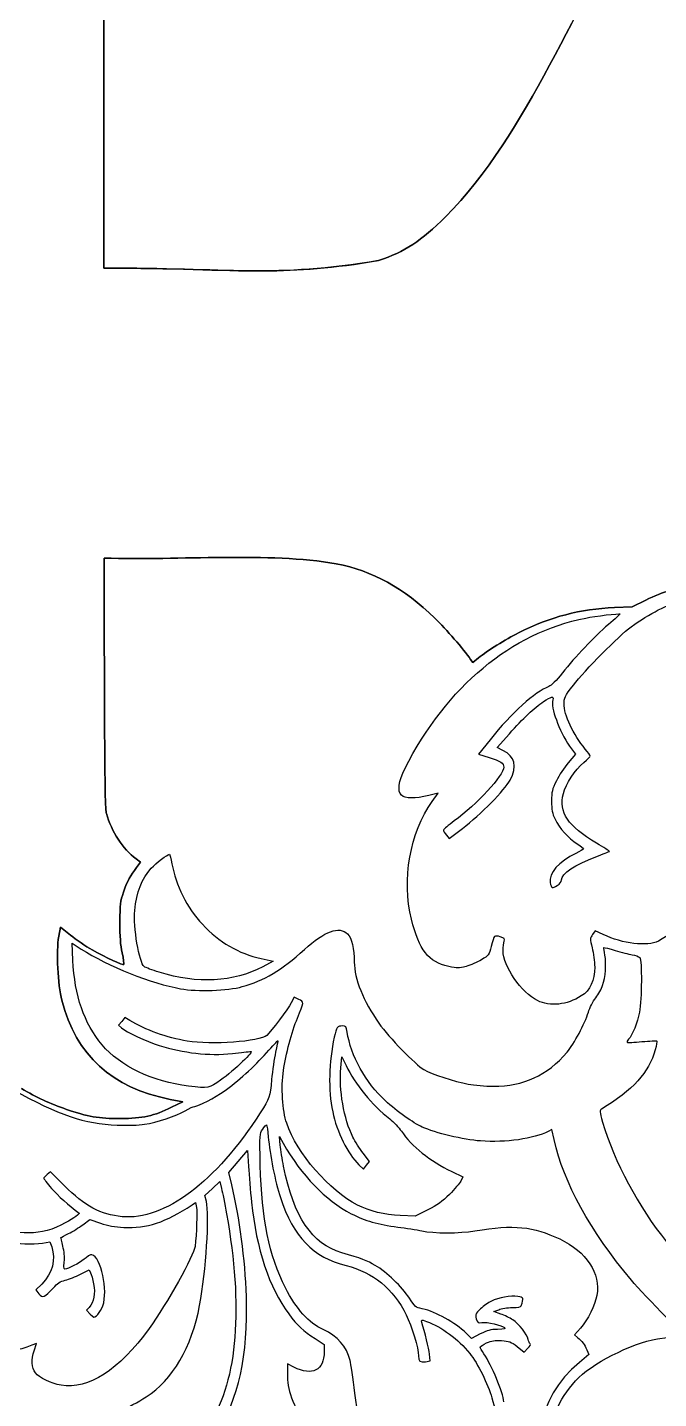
# Model space of a CAD drawing. Extents: x 6.8 to 53.1, y 2.5 to 44.2.
# Drawn here: x 22.37 to 25.82, y 25.34 to 32.86 of the extents above; entities that cross this region are included whole.
import ezdxf

# ---------------------------------------------------------------- set-up
doc = ezdxf.new("R2010")
doc.units = 0
doc.layers.add('Layer_1', color=7, linetype='CONTINUOUS')

msp = doc.modelspace()

# ---------------------------------------------------------------- linework, layer by layer
at = {"layer": 'Layer_1', "color": 1}
for p, q in [((23.662295, 31.521372), (23.662295, 31.521372)), ((25.680728, 29.6798), (25.756119, 29.717125)), ((25.756119, 29.717125), (25.680729, 29.6798)), ((25.680729, 29.6798), (25.58381, 29.67548)), ((25.58381, 29.675481), (25.680728, 29.6798)), ((24.795442, 29.391865), (24.80766, 29.374634)), ((24.807661, 29.374634), (24.795442, 29.391864)), ((24.80766, 29.374634), (24.838541, 29.399764)), ((24.838541, 29.399764), (24.807661, 29.374634)), ((24.902, 28.951684), (24.838817, 28.872705)), ((24.940772, 28.908604), (25.007545, 28.983993)), ((24.838817, 28.872705), (24.896256, 28.854755)), ((24.972363, 28.892809), (24.940772, 28.908604)), ((25.369411, 28.871987), (25.33064, 28.825318)), ((25.33782, 28.916502), (25.369411, 28.871987)), ((24.617677, 28.659462), (24.565981, 28.64582)), ((24.584649, 28.612793), (24.617677, 28.659462)), ((24.66291, 28.428988), (24.678706, 28.409602)), ((24.678706, 28.409602), (24.750505, 28.464887)), ((22.962434, 28.298375), (22.986826, 28.279712)), ((22.986826, 28.279712), (22.962434, 28.298375)), ((22.986826, 28.279712), (22.965299, 28.251718)), ((22.965299, 28.251718), (22.986826, 28.279712)), ((23.15944, 28.271748), (23.15944, 28.271748)), ((22.548154, 27.925025), (22.538801, 27.874049)), ((22.538801, 27.874049), (22.548154, 27.925025)), ((22.602713, 27.880516), (22.548154, 27.925025)), ((22.548154, 27.925025), (22.602712, 27.880515)), ((25.478546, 27.904855), (25.463468, 27.883316)), ((25.522343, 27.884034), (25.478546, 27.904855)), ((22.616641, 27.743308), (22.612333, 27.836647)), ((22.612333, 27.836647), (22.661874, 27.804337)), ((23.647673, 27.751924), (23.714446, 27.737564)), ((23.714446, 27.737564), (23.657725, 27.707408)), ((23.827888, 27.540835), (23.812811, 27.509961)), ((23.853736, 27.528629), (23.827888, 27.540835)), ((22.883733, 27.408007), (22.866501, 27.386467)), ((22.866501, 27.386467), (22.882297, 27.372825)), ((22.900964, 27.428829), (22.883733, 27.408007)), ((22.928248, 27.413033), (22.900964, 27.428829)), ((23.726652, 27.239279), (23.726652, 27.239279)), ((24.084211, 27.153121), (24.089954, 27.21415)), ((24.089954, 27.21415), (24.11293, 27.165327)), ((23.218033, 26.967234), (23.149826, 26.980146)), ((23.149827, 26.980146), (23.218034, 26.967235)), ((23.218034, 26.967235), (23.157009, 26.937068)), ((23.157009, 26.937068), (23.218033, 26.967234)), ((23.687163, 26.77474), (23.687163, 26.77474)), ((23.7525, 26.729507), (23.748192, 26.776176)), ((23.748192, 26.776176), (23.768295, 26.740277)), ((25.240891, 26.815666), (25.220787, 26.804896)), ((25.253097, 26.759663), (25.240891, 26.815666)), ((23.522025, 26.640476), (23.573002, 26.70007)), ((23.573002, 26.70007), (23.578746, 26.612475)), ((24.242168, 26.63904), (24.206987, 26.684992)), ((23.47033, 26.580165), (23.522025, 26.640476)), ((24.182575, 26.622527), (24.207705, 26.598115)), ((24.207705, 26.598115), (24.224936, 26.618937)), ((24.224936, 26.618937), (24.242168, 26.63904)), ((22.494582, 26.583755), (22.475915, 26.568678)), ((22.570689, 26.50693), (22.494582, 26.583755)), ((23.380581, 26.491135), (23.422224, 26.529906)), ((23.422224, 26.529906), (23.43084, 26.491135)), ((23.486844, 26.511956), (23.47033, 26.580165)), ((24.691629, 26.585191), (24.753377, 26.555754)), ((24.753377, 26.555754), (24.741889, 26.532778)), ((23.339656, 26.453081), (23.380581, 26.491135)), ((23.347554, 26.420772), (23.339656, 26.453081)), ((23.269293, 26.402104), (23.288678, 26.415028)), ((23.288678, 26.415028), (23.293704, 26.387744)), ((23.59526, 26.4179), (23.59526, 26.4179)), ((22.67049, 26.29297), (22.709261, 26.321689)), ((22.709261, 26.321689), (22.767418, 26.302304)), ((24.492028, 26.340357), (24.40946, 26.343947)), ((24.560237, 26.37482), (24.492028, 26.340357)), ((22.450785, 26.193169), (22.490992, 26.198913)), ((22.490992, 26.198913), (22.500326, 26.17163)), ((22.658284, 26.022288), (22.706389, 26.045981)), ((22.706389, 26.045981), (22.713569, 26.029468)), ((22.445759, 25.968439), (22.414168, 25.936129)), ((22.414168, 25.936129), (22.430681, 25.915307)), ((22.705671, 25.840636), (22.690593, 25.824841)), ((22.690593, 25.824841), (22.711415, 25.803301)), ((24.922822, 25.816943), (24.949388, 25.827713)), ((24.960157, 25.804019), (24.922822, 25.816943)), ((25.396695, 25.726476), (25.364385, 25.689859)), ((22.417758, 25.643189), (22.39191, 25.63242)), ((22.404116, 25.602982), (22.417758, 25.643189)), ((23.944203, 25.669037), (23.993026, 25.637446)), ((23.993026, 25.637446), (23.993026, 25.597956)), ((24.800764, 25.670473), (24.772044, 25.697757)), ((24.848151, 25.694885), (24.800764, 25.670473)), ((25.364385, 25.689859), (25.380181, 25.676217)), ((25.818873, 25.667601), (25.871286, 25.676217)), ((24.574597, 25.546979), (24.570289, 25.583596)), ((25.050624, 25.625958), (25.089395, 25.595802)), ((25.089395, 25.595802), (25.109499, 25.616624)), ((25.442646, 25.58216), (25.390951, 25.538363)), ((25.431876, 25.608008), (25.442646, 25.58216)), ((23.82717, 25.512515), (23.791989, 25.530465)), ((23.791989, 25.530465), (23.791989, 25.478052)), ((24.548032, 25.542671), (24.574597, 25.546979))]:
    msp.add_line(p, q, dxfattribs=at)
for points in [[(22.785329, 35.520294), (22.78505, 34.295114), (22.784803, 32.832599), (22.786197, 31.535896)], [(22.786197, 31.535897), (22.784803, 32.832599), (22.78505, 34.295114), (22.785329, 35.520294)], [(24.657595, 31.817233), (25.118671, 32.284628), (25.360065, 32.983317), (25.729924, 33.563155)], [(25.729925, 33.563154), (25.360066, 32.983317), (25.11867, 32.284629), (24.657595, 31.817234)], [(24.657595, 31.817234), (24.526202, 31.685842), (24.434306, 31.625537), (24.291427, 31.578149)], [(24.291427, 31.578149), (24.434306, 31.625537), (24.526203, 31.685841), (24.657595, 31.817233)], [(24.291427, 31.578149), (23.722037, 31.480206), (23.465956, 31.539245), (22.786197, 31.535897)], [(23.662295, 31.521372), (23.85318, 31.522497), (24.042319, 31.535298), (24.291427, 31.578149)], [(22.786197, 31.535896), (23.168562, 31.53778), (23.416872, 31.519925), (23.662295, 31.521372)], [(22.787737, 29.947116), (23.203098, 29.933875), (23.688312, 29.980402), (24.059505, 29.915997)], [(22.800151, 28.54753), (22.792469, 28.576207), (22.789565, 28.731741), (22.787737, 29.947116)], [(24.059505, 29.915996), (23.688312, 29.980401), (23.203099, 29.933874), (22.787738, 29.947116)], [(22.787738, 29.947116), (22.789566, 28.731741), (22.792468, 28.576208), (22.80015, 28.547531)], [(24.059505, 29.915997), (24.259106, 29.877225), (24.427835, 29.783893), (24.599435, 29.618037)], [(24.599435, 29.618037), (24.427836, 29.783892), (24.259106, 29.877224), (24.059505, 29.915996)], [(25.882486, 29.768101), (25.854485, 29.760921), (25.797762, 29.737947), (25.756119, 29.717125)], [(25.756119, 29.717125), (25.797762, 29.737947), (25.854484, 29.760922), (25.882486, 29.768101)], [(25.675275, 29.57059), (25.775793, 29.643825), (25.87703, 29.695521), (25.95529, 29.712752)], [(24.434589, 28.79229), (24.667218, 29.246059), (25.014725, 29.536127), (25.426132, 29.618696)], [(24.795442, 29.391864), (24.754517, 29.450739), (24.663336, 29.555571), (24.599435, 29.618037)], [(24.599435, 29.618037), (24.663336, 29.555572), (24.754517, 29.450739), (24.795442, 29.391865)], [(25.058246, 29.537633), (25.234154, 29.625946), (25.395697, 29.668301), (25.58381, 29.675481)], [(25.58381, 29.67548), (25.395697, 29.6683), (25.234154, 29.625947), (25.058246, 29.537633)], [(25.426132, 29.618696), (25.477828, 29.629466), (25.60922, 29.644543), (25.614246, 29.640953)], [(25.614246, 29.640953), (25.614964, 29.640235), (25.586244, 29.61367), (25.550345, 29.582796)], [(25.058246, 29.537633), (24.985729, 29.501017), (24.887364, 29.439254), (24.838541, 29.399764)], [(24.838541, 29.399764), (24.887364, 29.439254), (24.985729, 29.501016), (25.058246, 29.537633)], [(25.550345, 29.582796), (25.46993, 29.513869), (25.368693, 29.406889), (25.29833, 29.317858)], [(25.358641, 29.251085), (25.420388, 29.3315), (25.607066, 29.520331), (25.675275, 29.57059)], [(25.29833, 29.317858), (25.264585, 29.274779), (25.238019, 29.248931), (25.223659, 29.243187)], [(25.223659, 29.243187), (25.148271, 29.215186), (25.019033, 29.098154), (24.902, 28.951684)], [(25.306946, 29.148413), (25.306946, 29.180722), (25.310536, 29.18862), (25.358641, 29.251085)], [(25.007545, 28.983993), (25.08437, 29.070152), (25.143245, 29.125437), (25.19494, 29.160619)], [(25.19494, 29.160619), (25.236583, 29.18862), (25.252379, 29.19221), (25.245917, 29.17067)], [(25.245917, 29.17067), (25.232993, 29.129027), (25.278945, 29.001225), (25.33782, 28.916502)], [(25.42326, 28.900707), (25.357923, 28.979685), (25.306946, 29.088102), (25.306946, 29.148413)], [(25.011135, 28.729825), (25.05206, 28.808086), (25.039854, 28.858345), (24.972363, 28.892809)], [(25.416081, 28.827472), (25.434748, 28.843985), (25.450544, 28.859063), (25.450544, 28.861935)], [(25.450544, 28.861935), (25.450544, 28.865525), (25.438338, 28.882039), (25.42326, 28.900707)], [(24.415922, 28.647256), (24.393664, 28.669514), (24.400844, 28.725517), (24.434589, 28.79229)], [(24.976671, 28.800906), (24.976671, 28.757109), (24.829483, 28.596997), (24.705989, 28.50653)], [(24.896256, 28.854755), (24.960875, 28.834652), (24.976671, 28.823882), (24.976671, 28.800906)], [(25.33064, 28.825318), (25.3091, 28.800188), (25.279663, 28.755673), (25.265303, 28.726235)], [(25.303356, 28.65659), (25.316998, 28.710439), (25.367257, 28.786546), (25.416081, 28.827472)], [(24.750505, 28.464887), (24.852459, 28.54243), (24.981697, 28.675258), (25.011135, 28.729825)], [(25.265303, 28.726235), (25.241609, 28.67813), (25.238737, 28.66736), (25.238737, 28.614947)], [(24.565981, 28.64582), (24.492746, 28.627153), (24.435307, 28.627871), (24.415922, 28.647256)], [(25.485008, 28.384472), (25.327768, 28.477811), (25.277509, 28.5532), (25.303356, 28.65659)], [(24.471207, 27.968039), (24.417358, 28.184153), (24.463309, 28.442629), (24.584649, 28.612793)], [(25.238737, 28.614947), (25.238737, 28.566842), (25.242327, 28.54961), (25.258123, 28.515864)], [(22.80015, 28.547531), (22.828152, 28.447729), (22.889916, 28.353661), (22.962434, 28.298375)], [(22.962434, 28.298375), (22.889917, 28.353661), (22.828152, 28.447729), (22.800151, 28.54753)], [(24.705989, 28.50653), (24.67368, 28.482837), (24.647114, 28.460579), (24.646396, 28.456271)], [(25.258123, 28.515864), (25.280381, 28.467041), (25.33064, 28.411756), (25.379463, 28.380164)], [(24.646396, 28.456271), (24.646396, 28.452681), (24.653576, 28.440475), (24.66291, 28.428988)], [(25.413927, 28.352881), (25.413927, 28.350727), (25.394541, 28.339239), (25.371565, 28.328469)], [(25.379463, 28.380164), (25.398849, 28.367959), (25.414645, 28.355753), (25.413927, 28.352881)], [(25.481418, 28.310519), (25.520907, 28.324879), (25.553934, 28.338521), (25.55537, 28.339239)], [(25.55537, 28.339239), (25.556088, 28.340675), (25.524497, 28.360779), (25.485008, 28.384472)], [(23.045998, 28.247336), (23.073282, 28.27821), (23.132875, 28.323443), (23.145799, 28.323443)], [(23.145799, 28.323443), (23.147953, 28.323443), (23.154415, 28.29975), (23.15944, 28.271748)], [(23.15944, 28.271748), (23.179544, 28.153998), (23.241291, 28.031222), (23.326014, 27.940037)], [(25.371565, 28.328469), (25.278945, 28.284672), (25.221505, 28.219335), (25.231557, 28.168358)], [(25.292586, 28.183435), (25.292586, 28.216463), (25.367975, 28.26744), (25.481418, 28.310519)], [(22.965299, 28.251718), (22.930836, 28.207201), (22.915047, 28.177765), (22.894226, 28.116736)], [(22.894227, 28.116735), (22.915048, 28.177764), (22.930836, 28.207201), (22.965299, 28.251718)], [(22.955531, 28.014708), (22.965583, 28.118098), (22.992867, 28.187025), (23.045998, 28.247336)], [(25.269611, 28.152562), (25.284689, 28.161896), (25.292586, 28.172665), (25.292586, 28.183435)], [(22.894226, 28.116736), (22.875558, 28.064322), (22.874109, 28.050669), (22.874109, 27.951587)], [(22.874109, 27.951587), (22.874109, 28.05067), (22.875559, 28.064322), (22.894227, 28.116735)], [(25.231557, 28.168358), (25.237301, 28.136766), (25.242327, 28.134612), (25.269611, 28.152562)], [(25.900005, 28.147536), (25.96606, 28.008964), (25.940213, 27.905573), (25.824616, 27.848134)], [(23.007227, 27.708126), (22.979943, 27.727512), (22.946198, 27.927831), (22.955531, 28.014708)], [(24.675116, 27.708844), (24.563827, 27.733974), (24.513568, 27.797157), (24.471207, 27.968039)], [(22.874109, 27.951587), (22.873391, 27.874043), (22.876993, 27.826654), (22.886327, 27.783574)], [(22.886327, 27.783575), (22.876994, 27.826654), (22.873391, 27.874044), (22.874109, 27.951587)], [(23.326014, 27.940037), (23.417917, 27.841672), (23.524179, 27.779925), (23.647673, 27.751924)], [(23.88461, 27.802183), (23.99518, 27.90342), (24.076313, 27.932139), (24.121546, 27.886906)], [(24.121546, 27.886906), (24.143804, 27.864648), (24.158163, 27.805055), (24.158163, 27.733256)], [(25.463468, 27.883316), (25.44839, 27.862494), (25.44839, 27.861776), (25.461314, 27.810799)], [(25.824616, 27.848134), (25.760715, 27.817261), (25.629323, 27.832339), (25.522343, 27.884034)], [(22.538801, 27.874049), (22.525158, 27.790763), (22.533797, 27.60838), (22.556053, 27.523656)], [(22.556053, 27.523657), (22.533797, 27.608381), (22.525159, 27.790762), (22.538801, 27.874049)], [(22.602712, 27.880515), (22.633586, 27.856104), (22.68743, 27.819477), (22.722612, 27.799374)], [(22.722613, 27.799374), (22.687431, 27.819477), (22.633587, 27.856105), (22.602713, 27.880516)], [(24.908462, 27.818697), (24.896256, 27.772027), (24.894102, 27.769156), (24.855331, 27.745462)], [(24.926412, 27.873982), (24.92354, 27.870392), (24.915642, 27.84598), (24.908462, 27.818697)], [(24.958003, 27.87111), (24.943644, 27.876136), (24.930002, 27.876854), (24.926412, 27.873982)], [(24.978825, 27.847416), (24.983851, 27.86034), (24.980979, 27.86393), (24.958003, 27.87111)], [(24.973081, 27.795003), (24.973081, 27.815107), (24.975953, 27.8388), (24.978825, 27.847416)], [(25.461314, 27.810799), (25.468494, 27.782797), (25.474956, 27.73541), (25.474956, 27.705254)], [(25.530959, 27.770592), (25.526651, 27.792131), (25.524497, 27.810799), (25.525933, 27.812235)], [(25.525933, 27.812235), (25.527369, 27.813671), (25.55537, 27.806491), (25.58768, 27.796439)], [(22.776034, 27.279487), (22.67767, 27.398673), (22.625974, 27.547297), (22.616641, 27.743308)], [(22.661874, 27.804337), (22.807626, 27.71028), (23.04887, 27.61407), (23.206828, 27.586786)], [(22.722612, 27.799374), (22.796564, 27.757011), (22.889914, 27.714661), (22.895659, 27.719686)], [(22.895659, 27.719686), (22.889914, 27.714661), (22.796565, 27.757011), (22.722613, 27.799374)], [(22.895659, 27.719686), (22.897813, 27.721841), (22.893491, 27.750547), (22.886327, 27.783575)], [(22.886327, 27.783574), (22.89349, 27.750547), (22.897813, 27.721841), (22.895659, 27.719686)], [(23.544283, 27.598274), (23.663469, 27.630584), (23.761115, 27.689459), (23.88461, 27.802183)], [(24.158163, 27.733256), (24.158163, 27.640635), (24.206987, 27.519295), (24.293145, 27.397237)], [(24.855331, 27.745462), (24.833073, 27.732538), (24.79502, 27.716024), (24.770608, 27.708844)], [(25.161194, 27.521449), (25.075036, 27.563811), (24.973081, 27.711716), (24.973081, 27.795003)], [(25.518753, 27.605454), (25.534549, 27.649969), (25.539575, 27.723204), (25.530959, 27.770592)], [(25.58768, 27.796439), (25.620707, 27.786387), (25.662351, 27.776335), (25.680301, 27.773463)], [(25.680301, 27.773463), (25.69825, 27.771309), (25.716918, 27.76413), (25.721944, 27.757668)], [(25.721944, 27.757668), (25.734868, 27.741154), (25.733432, 27.529347), (25.71979, 27.458266)], [(23.08836, 27.677253), (23.051024, 27.688741), (23.014407, 27.702383), (23.007227, 27.708126)], [(23.657725, 27.707408), (23.493305, 27.621968), (23.300884, 27.611916), (23.08836, 27.677253)], [(24.770608, 27.708844), (24.729683, 27.698075), (24.723221, 27.697357), (24.675116, 27.708844)], [(25.474956, 27.705254), (25.474956, 27.63202), (25.449826, 27.577452), (25.401721, 27.547297)], [(23.206828, 27.586786), (23.298012, 27.570273), (23.465304, 27.576016), (23.544283, 27.598274)], [(25.4807, 27.537245), (25.495777, 27.557349), (25.513009, 27.587504), (25.518753, 27.605454)], [(23.149826, 26.980146), (22.828885, 27.044047), (22.635032, 27.220666), (22.556053, 27.523657)], [(22.556053, 27.523656), (22.635032, 27.220666), (22.828885, 27.044047), (23.149827, 26.980146)], [(23.812811, 27.509961), (23.796297, 27.47837), (23.701522, 27.350568), (23.679265, 27.331182)], [(23.846556, 27.425239), (23.883892, 27.514987), (23.883892, 27.514269), (23.853736, 27.528629)], [(25.401721, 27.547297), (25.322742, 27.497038), (25.231557, 27.487704), (25.161194, 27.521449)], [(25.440492, 27.458266), (25.447672, 27.48196), (25.46634, 27.517859), (25.4807, 27.537245)], [(25.32346, 27.239279), (25.362231, 27.284513), (25.421106, 27.394365), (25.440492, 27.458266)], [(25.71979, 27.458266), (25.70902, 27.401545), (25.681737, 27.332618), (25.660915, 27.309642)], [(22.882297, 27.372825), (22.910298, 27.349132), (23.017997, 27.298873), (23.089795, 27.275897)], [(23.243445, 27.299591), (23.131439, 27.318976), (23.014407, 27.36062), (22.928248, 27.413033)], [(23.769731, 27.139479), (23.781937, 27.22492), (23.816401, 27.352722), (23.846556, 27.425239)], [(24.09498, 27.382877), (24.065543, 27.382877), (24.060517, 27.376415), (24.048311, 27.321848)], [(24.119392, 27.349132), (24.114366, 27.380005), (24.112212, 27.382877), (24.09498, 27.382877)], [(24.293145, 27.397237), (24.347713, 27.320412), (24.492746, 27.170353), (24.539416, 27.143787)], [(23.249907, 27.05332), (23.053896, 27.077014), (22.873681, 27.163173), (22.776034, 27.279487)], [(23.679265, 27.331182), (23.640493, 27.296719), (23.373401, 27.277333), (23.243445, 27.299591)], [(23.677111, 27.23569), (23.710138, 27.273025), (23.73814, 27.302463), (23.738858, 27.301745)], [(23.738858, 27.301745), (23.739576, 27.301027), (23.73455, 27.273025), (23.726652, 27.239279)], [(24.048311, 27.321848), (24.018156, 27.18543), (24.014566, 27.032499), (24.039695, 26.912594)], [(24.328327, 26.972905), (24.221346, 27.07127), (24.137342, 27.222048), (24.119392, 27.349132)], [(25.660915, 27.309642), (25.654453, 27.302463), (25.650863, 27.295283), (25.653017, 27.293129)], [(25.653017, 27.293129), (25.654453, 27.290975), (25.69107, 27.293129), (25.73415, 27.296719)], [(25.73415, 27.296719), (25.776511, 27.301027), (25.813129, 27.302463), (25.815283, 27.300309)], [(25.815283, 27.300309), (25.817437, 27.298155), (25.813129, 27.276615), (25.806667, 27.252203)], [(23.089795, 27.275897), (23.221905, 27.234254), (23.359759, 27.218458), (23.490433, 27.231382)], [(23.590952, 27.243587), (23.615364, 27.248613), (23.502639, 27.140915), (23.425814, 27.08563)], [(23.4452, 27.025319), (23.516281, 27.07486), (23.612492, 27.161737), (23.677111, 27.23569)], [(23.490433, 27.231382), (23.535667, 27.236408), (23.5809, 27.241433), (23.590952, 27.243587)], [(23.726652, 27.239279), (23.719472, 27.205534), (23.710138, 27.138043), (23.705112, 27.088502)], [(24.919232, 27.052602), (25.087241, 27.052602), (25.213608, 27.110759), (25.32346, 27.239279)], [(25.806667, 27.252203), (25.772203, 27.127273), (25.684609, 27.031063), (25.512291, 26.926954)], [(23.787681, 26.849411), (23.763987, 26.91762), (23.756807, 27.04614), (23.769731, 27.139479)], [(24.150984, 26.773304), (24.101442, 26.870951), (24.072723, 27.033935), (24.084211, 27.153121)], [(24.11293, 27.165327), (24.160317, 27.065526), (24.25581, 26.948494), (24.352021, 26.873105)], [(24.539416, 27.143787), (24.581059, 27.119375), (24.707425, 27.07845), (24.782096, 27.06409)], [(23.425814, 27.08563), (23.363349, 27.040396), (23.360477, 27.039678), (23.249907, 27.05332)], [(23.705112, 27.088502), (23.696496, 26.993009), (23.694342, 26.986547), (23.643365, 26.90685)], [(24.782096, 27.06409), (24.815124, 27.057628), (24.876153, 27.052602), (24.919232, 27.052602)], [(22.285648, 27.034653), (22.54197, 26.893209), (22.679106, 26.846539), (22.858603, 26.839359)], [(22.581899, 26.925589), (22.489997, 26.957181), (22.417463, 26.990915), (22.334894, 27.039739)], [(22.334894, 27.039739), (22.417463, 26.990915), (22.489998, 26.957181), (22.5819, 26.925589)], [(23.284371, 26.942032), (23.303756, 26.943468), (23.395659, 26.990855), (23.4452, 27.025319)], [(22.876973, 26.875329), (22.759222, 26.874611), (22.69606, 26.885382), (22.581899, 26.925589)], [(22.5819, 26.925589), (22.69606, 26.885382), (22.759223, 26.874611), (22.876974, 26.875329)], [(23.157009, 26.937068), (23.060798, 26.889681), (22.99975, 26.876052), (22.876973, 26.875329)], [(22.876974, 26.875329), (22.99975, 26.876051), (23.060798, 26.889682), (23.157009, 26.937068)], [(23.643365, 26.90685), (23.399249, 26.527034), (23.118515, 26.315945), (22.885887, 26.337485)], [(23.009381, 26.843667), (23.078308, 26.854437), (23.18098, 26.888901), (23.231957, 26.918338)], [(23.231957, 26.918338), (23.253497, 26.931262), (23.277191, 26.942032), (23.284371, 26.942032)], [(24.039695, 26.912594), (24.061953, 26.804178), (24.122982, 26.679966), (24.182575, 26.622527)], [(24.530082, 26.82859), (24.480541, 26.851565), (24.392946, 26.91403), (24.328327, 26.972905)], [(25.512291, 26.926954), (25.500803, 26.920492), (25.501521, 26.914748), (25.518753, 26.855155)], [(22.858603, 26.839359), (22.917478, 26.837206), (22.976353, 26.838641), (23.009381, 26.843667)], [(23.656289, 26.817102), (23.665623, 26.831462), (23.674957, 26.842231), (23.677829, 26.840077)], [(23.677829, 26.840077), (23.679983, 26.838641), (23.684291, 26.809204), (23.687163, 26.77474)], [(24.176113, 26.400668), (24.022463, 26.478211), (23.842966, 26.68571), (23.787681, 26.849411)], [(24.352021, 26.873105), (24.37356, 26.856591), (24.40228, 26.826436), (24.415922, 26.806332)], [(24.849587, 26.752483), (24.756966, 26.758945), (24.601163, 26.79628), (24.530082, 26.82859)], [(25.518753, 26.855155), (25.5805, 26.641194), (25.716918, 26.386308), (25.868414, 26.200349)], [(23.643365, 26.618937), (23.639057, 26.791254), (23.639057, 26.791254), (23.656289, 26.817102)], [(23.687163, 26.77474), (23.69506, 26.67853), (23.725216, 26.526316), (23.753218, 26.443029)], [(24.206987, 26.684992), (24.187601, 26.710839), (24.162471, 26.750329), (24.150984, 26.773304)], [(24.415922, 26.806332), (24.471925, 26.723045), (24.572443, 26.64263), (24.691629, 26.585191)], [(25.220787, 26.804896), (25.142527, 26.763971), (24.988159, 26.742431), (24.849587, 26.752483)], [(25.675993, 25.989978), (25.450544, 26.259224), (25.30551, 26.524162), (25.253097, 26.759663)], [(23.770449, 26.613911), (23.763269, 26.651964), (23.754654, 26.70366), (23.7525, 26.729507)], [(23.768295, 26.740277), (23.869532, 26.562216), (24.000206, 26.427234), (24.140932, 26.353999)], [(23.578746, 26.612475), (23.581618, 26.56437), (23.588798, 26.476775), (23.59526, 26.4179)], [(23.781219, 25.946899), (23.690752, 26.127114), (23.649827, 26.324561), (23.643365, 26.618937)], [(24.089236, 26.140038), (23.926253, 26.187425), (23.826452, 26.336049), (23.770449, 26.613911)], [(22.475915, 26.568678), (22.465145, 26.560062), (22.456529, 26.550728), (22.456529, 26.547856)], [(22.456529, 26.547856), (22.456529, 26.545702), (22.475915, 26.520572), (22.499608, 26.492571)], [(24.741889, 26.532778), (24.735427, 26.520572), (24.707425, 26.487545), (24.679424, 26.459543)], [(22.499608, 26.492571), (22.534072, 26.453081), (22.593665, 26.399232), (22.650386, 26.357589)], [(22.885887, 26.337485), (22.77029, 26.348255), (22.679824, 26.39636), (22.570689, 26.50693)], [(23.43084, 26.491135), (23.435866, 26.470313), (23.448072, 26.407848), (23.458124, 26.352563)], [(23.567258, 25.90023), (23.560078, 26.104857), (23.530641, 26.331023), (23.486844, 26.511956)], [(24.679424, 26.459543), (24.640652, 26.420772), (24.612651, 26.400668), (24.560237, 26.37482)], [(22.89522, 26.27861), (23.020869, 26.272148), (23.124977, 26.306611), (23.269293, 26.402104)], [(23.293704, 26.387744), (23.298012, 26.364051), (23.293704, 26.245582), (23.285807, 26.173783)], [(23.310936, 25.851406), (23.346118, 26.040955), (23.365503, 26.343947), (23.347554, 26.420772)], [(23.59526, 26.4179), (23.621108, 26.159424), (23.692188, 25.946899), (23.799169, 25.804737)], [(23.753218, 26.443029), (23.825734, 26.225479), (23.932715, 26.11419), (24.11293, 26.069675)], [(24.40946, 26.343947), (24.324019, 26.347537), (24.242168, 26.367641), (24.176113, 26.400668)], [(22.574997, 26.303022), (22.446477, 26.230505), (22.300725, 26.229787), (22.182257, 26.301586)], [(22.650386, 26.357589), (22.655412, 26.353999), (22.622384, 26.329587), (22.574997, 26.303022)], [(23.458124, 26.352563), (23.550027, 25.845662), (23.518435, 25.442152), (23.366939, 25.206652)], [(24.140932, 26.353999), (24.218475, 26.314509), (24.287402, 26.294406), (24.396536, 26.280764)], [(22.551304, 26.223325), (22.55274, 26.224761), (22.571407, 26.234095), (22.592947, 26.244864)], [(22.592947, 26.244864), (22.614487, 26.255634), (22.649668, 26.277174), (22.67049, 26.29297)], [(22.767418, 26.302304), (22.809062, 26.287944), (22.847115, 26.281482), (22.89522, 26.27861)], [(24.396536, 26.280764), (24.441051, 26.27502), (24.500644, 26.265686), (24.527928, 26.259942)], [(24.527928, 26.259942), (24.593983, 26.245582), (24.733273, 26.245582), (24.818714, 26.259942)], [(24.818714, 26.259942), (25.03411, 26.295124), (25.136783, 26.285072), (25.283253, 26.215427)], [(22.269852, 26.198195), (22.308623, 26.187425), (22.394782, 26.185271), (22.450785, 26.193169)], [(22.500326, 26.17163), (22.52402, 26.101985), (22.504634, 26.030186), (22.445759, 25.968439)], [(22.561355, 26.175937), (22.554894, 26.201067), (22.550586, 26.222607), (22.551304, 26.223325)], [(22.569253, 26.088343), (22.571407, 26.115626), (22.569253, 26.1465), (22.561355, 26.175937)], [(23.285807, 26.173783), (23.280063, 26.125678), (23.131439, 25.859304), (23.033792, 25.724322)], [(25.283253, 26.215427), (25.43044, 26.145064), (25.508701, 26.026596), (25.487161, 25.905973)], [(22.580741, 26.051725), (22.566381, 26.046699), (22.565663, 26.048135), (22.569253, 26.088343)], [(22.689157, 26.112036), (22.664746, 26.091215), (22.611615, 26.061059), (22.580741, 26.051725)], [(22.728647, 26.12496), (22.715723, 26.132858), (22.711415, 26.131422), (22.689157, 26.112036)], [(22.774598, 25.835611), (22.811216, 25.903102), (22.78106, 26.092651), (22.728647, 26.12496)], [(24.273042, 26.070393), (24.228526, 26.096959), (24.196935, 26.108446), (24.089236, 26.140038)], [(22.574997, 25.98926), (22.595101, 25.994286), (22.632436, 26.008646), (22.658284, 26.022288)], [(22.713569, 26.029468), (22.717877, 26.020852), (22.725057, 25.993568), (22.730083, 25.969157)], [(24.11293, 26.069675), (24.260836, 26.033058), (24.371406, 25.942591), (24.442487, 25.799711)], [(24.459719, 25.891614), (24.420948, 25.951925), (24.334789, 26.033776), (24.273042, 26.070393)], [(22.430681, 25.915307), (22.451503, 25.890178), (22.462273, 25.894486), (22.508224, 25.945463)], [(22.508224, 25.945463), (22.532636, 25.973464), (22.546278, 25.982798), (22.574997, 25.98926)], [(22.730083, 25.969157), (22.740135, 25.918179), (22.730801, 25.867202), (22.705671, 25.840636)], [(23.988, 25.718578), (23.909739, 25.75376), (23.839376, 25.832021), (23.781219, 25.946899)], [(26.043603, 25.615188), (25.991908, 25.654677), (25.749946, 25.901666), (25.675993, 25.989978)], [(23.402839, 25.155675), (23.524179, 25.333736), (23.57731, 25.576416), (23.567258, 25.90023)], [(24.5308, 25.832739), (24.492746, 25.841354), (24.489874, 25.843508), (24.459719, 25.891614)], [(24.90918, 25.8751), (24.892666, 25.867202), (24.866101, 25.847816), (24.849587, 25.832021)], [(25.053496, 25.90023), (25.015443, 25.905973), (24.947952, 25.894486), (24.90918, 25.8751)], [(25.072882, 25.848534), (25.087241, 25.89305), (25.085806, 25.895204), (25.053496, 25.90023)], [(25.487161, 25.905973), (25.47711, 25.851406), (25.43762, 25.773145), (25.396695, 25.726476)], [(22.711415, 25.803301), (22.730801, 25.782479), (22.732237, 25.782479), (22.745879, 25.794685)], [(22.745879, 25.794685), (22.753059, 25.801147), (22.7667, 25.819815), (22.774598, 25.835611)], [(23.017997, 25.35025), (23.16303, 25.442152), (23.267139, 25.620932), (23.310936, 25.851406)], [(23.799169, 25.804737), (23.84871, 25.738682), (23.875994, 25.712834), (23.944203, 25.669037)], [(24.442487, 25.799711), (24.472643, 25.738682), (24.509978, 25.615188), (24.509978, 25.574262)], [(24.772044, 25.697757), (24.707425, 25.758786), (24.607625, 25.814789), (24.5308, 25.832739)], [(24.849587, 25.832021), (24.820867, 25.804737), (24.82015, 25.802583), (24.826611, 25.778171)], [(24.826611, 25.778171), (24.833791, 25.75376), (24.835227, 25.753042), (24.857485, 25.75735)], [(24.949388, 25.827713), (24.964465, 25.834175), (24.996775, 25.8392), (25.02334, 25.8392)], [(25.026212, 25.772427), (25.010417, 25.782479), (24.980261, 25.796839), (24.960157, 25.804019)], [(25.02334, 25.8392), (25.054932, 25.8392), (25.071446, 25.842072), (25.072882, 25.848534)], [(23.033792, 25.724322), (22.869373, 25.49672), (22.701363, 25.388303), (22.552022, 25.413433)], [(24.135906, 25.548415), (24.114366, 25.627394), (24.066261, 25.682679), (23.988, 25.718578)], [(24.527928, 25.758068), (24.522902, 25.774581), (24.522902, 25.774581), (24.553776, 25.763812)], [(24.570289, 25.583596), (24.565981, 25.615188), (24.544442, 25.704937), (24.527928, 25.758068)], [(24.553776, 25.763812), (24.635626, 25.734374), (24.728247, 25.666165), (24.790712, 25.587904)], [(24.942926, 25.720014), (24.904872, 25.719296), (24.886923, 25.71427), (24.848151, 25.694885)], [(24.857485, 25.75735), (24.884051, 25.761658), (24.968055, 25.74299), (24.981697, 25.729348)], [(24.981697, 25.729348), (24.988159, 25.722886), (24.980261, 25.720732), (24.942926, 25.720014)], [(25.110217, 25.664729), (25.104473, 25.693449), (25.059958, 25.749452), (25.026212, 25.772427)], [(22.39191, 25.63242), (22.321547, 25.602264), (22.231798, 25.593648), (22.174359, 25.61088)], [(24.847433, 25.622368), (24.847433, 25.625958), (24.863229, 25.63601), (24.882615, 25.645343)], [(24.882615, 25.645343), (24.911334, 25.658267), (24.926412, 25.661139), (24.964465, 25.658267)], [(24.964465, 25.658267), (25.005391, 25.656113), (25.015443, 25.651805), (25.050624, 25.625958)], [(25.109499, 25.616624), (25.119551, 25.627394), (25.125295, 25.638164), (25.121705, 25.641035)], [(25.121705, 25.641035), (25.118115, 25.643189), (25.113089, 25.653959), (25.110217, 25.664729)], [(25.370129, 25.438563), (25.453416, 25.530465), (25.673839, 25.643189), (25.818873, 25.667601)], [(25.380181, 25.676217), (25.406029, 25.655395), (25.420388, 25.63601), (25.431876, 25.608008)], [(22.411296, 25.480924), (22.390474, 25.509643), (22.38832, 25.555595), (22.404116, 25.602982)], [(23.993026, 25.597956), (23.993026, 25.495284), (23.927689, 25.462256), (23.82717, 25.512515)], [(24.509978, 25.574262), (24.509978, 25.544107), (24.518594, 25.537645), (24.548032, 25.542671)], [(24.790712, 25.587904), (24.834509, 25.533337), (24.890512, 25.419895), (24.911334, 25.344506)], [(24.868255, 25.58575), (24.856767, 25.602264), (24.847433, 25.618778), (24.847433, 25.622368)], [(24.978107, 25.322248), (24.972363, 25.376815), (24.912052, 25.521131), (24.868255, 25.58575)], [(22.552022, 25.413433), (22.496018, 25.423485), (22.429963, 25.455076), (22.411296, 25.480924)], [(23.791989, 25.478052), (23.791989, 25.382559), (23.810657, 25.3323), (23.918355, 25.138443)], [(24.161753, 25.370354), (24.151702, 25.452204), (24.139496, 25.532619), (24.135906, 25.548415)], [(25.390951, 25.538363), (25.152579, 25.33948), (25.102319, 25.030745), (25.266739, 24.776576)], [(25.232275, 25.092492), (25.232993, 25.228192), (25.273919, 25.330864), (25.370129, 25.438563)], [(22.717159, 25.208088), (22.811934, 25.237526), (22.926094, 25.292093), (23.017997, 25.35025)], [(24.26299, 25.027155), (24.211295, 25.077414), (24.189037, 25.152803), (24.161753, 25.370354)], [(24.911334, 25.344506), (24.919232, 25.315068), (24.92713, 25.290657), (24.927848, 25.289221)]]:
    msp.add_open_spline(points, degree=3, dxfattribs=at)

doc.saveas('drawing.dxf')
